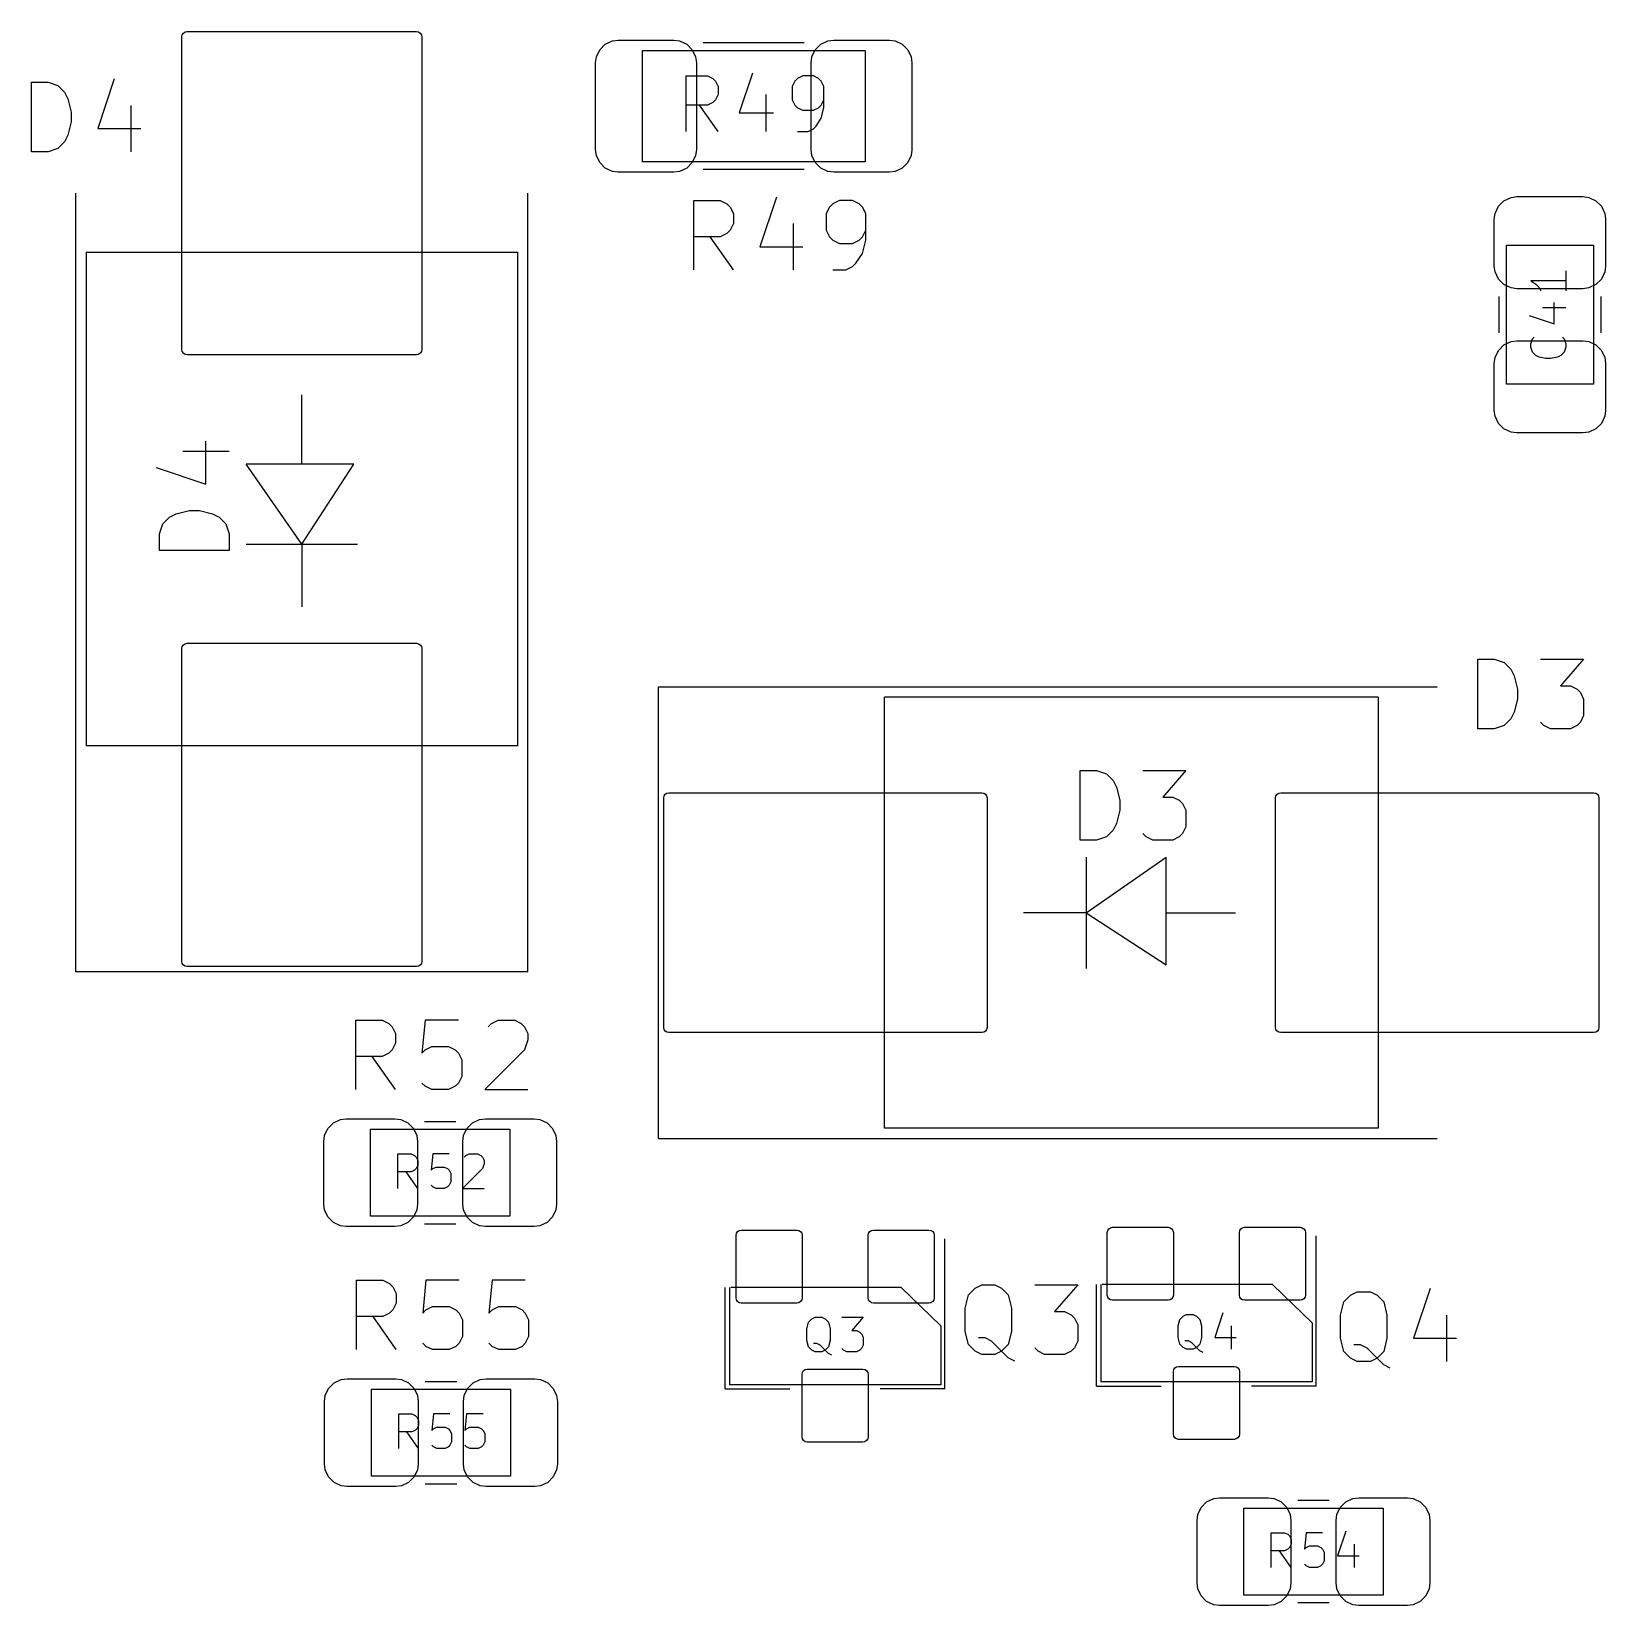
# Model space of a CAD drawing. Header units: millimetres. Extents: x 132 to 276, y -210 to -42.
# Drawn here: x 155.46 to 178.1, y -98.56 to -75.92 of the extents above; entities that cross this region are included whole.
import ezdxf

# ---------------------------------------------------------------- set-up
doc = ezdxf.new("R2010")
doc.units = ezdxf.units.MM
for name, color, linetype in [('BLACK', 7, 'CONTINUOUS'), ('GRAY3', 9, 'CONTINUOUS'), ('LYELLOW', 51, 'CONTINUOUS')]:
    doc.layers.add(name, color=color, linetype=linetype)

msp = doc.modelspace()

# ---------------------------------------------------------------- linework, layer by layer
at = {"layer": 'BLACK', "linetype": 'CONTINUOUS'}
for p, q in [((157.625, -76), (157.630709, -75.971299)), ((157.625, -80.5), (157.625, -76)), ((157.630709, -75.971299), (157.646967, -75.946967)), ((157.646967, -75.946967), (157.671299, -75.930709)), ((157.671299, -75.930709), (157.7, -75.925)), ((157.7, -75.925), (161, -75.925)), ((161, -75.925), (161.028701, -75.930709)), ((161.028701, -75.930709), (161.053033, -75.946967)), ((161.053033, -75.946967), (161.069291, -75.971299)), ((161.069291, -75.971299), (161.075, -76)), ((161.075, -76), (161.075, -80.5)), ((163.713588, -76.108776), (163.815884, -76.061074)), ((163.815884, -76.061074), (163.9, -76.05)), ((163.9, -76.05), (164.7, -76.05)), ((164.7, -76.05), (164.784116, -76.061074)), ((164.784116, -76.061074), (164.886412, -76.108776)), ((166.813588, -76.108776), (166.915884, -76.061074)), ((166.915884, -76.061074), (167, -76.05)), ((167, -76.05), (167.8, -76.05)), ((167.8, -76.05), (167.884116, -76.061074)), ((167.884116, -76.061074), (167.986412, -76.108776)), ((163.575, -76.375), (163.586074, -76.290884)), ((163.586074, -76.290884), (163.633776, -76.188588)), ((163.633776, -76.188588), (163.713588, -76.108776)), ((164.886412, -76.108776), (164.966224, -76.188588)), ((164.966224, -76.188588), (165.013926, -76.290884)), ((165.013926, -76.290884), (165.025, -76.375)), ((166.675, -76.375), (166.686074, -76.290884)), ((166.686074, -76.290884), (166.733776, -76.188588)), ((166.733776, -76.188588), (166.813588, -76.108776)), ((167.986412, -76.108776), (168.066224, -76.188588)), ((168.066224, -76.188588), (168.113926, -76.290884)), ((168.113926, -76.290884), (168.125, -76.375)), ((163.575, -77.625), (163.575, -76.375)), ((165.025, -76.375), (165.025, -77.625)), ((166.675, -77.625), (166.675, -76.375)), ((168.125, -76.375), (168.125, -77.625)), ((163.586074, -77.709116), (163.575, -77.625)), ((165.025, -77.625), (165.013926, -77.709116)), ((166.686074, -77.709116), (166.675, -77.625)), ((168.125, -77.625), (168.113926, -77.709116)), ((163.633776, -77.811412), (163.586074, -77.709116)), ((163.713588, -77.891224), (163.633776, -77.811412)), ((164.966224, -77.811412), (164.886412, -77.891224)), ((165.013926, -77.709116), (164.966224, -77.811412)), ((166.733776, -77.811412), (166.686074, -77.709116)), ((166.813588, -77.891224), (166.733776, -77.811412)), ((168.066224, -77.811412), (167.986412, -77.891224)), ((168.113926, -77.709116), (168.066224, -77.811412)), ((163.815884, -77.938926), (163.713588, -77.891224)), ((163.9, -77.95), (163.815884, -77.938926)), ((164.7, -77.95), (163.9, -77.95)), ((164.784116, -77.938926), (164.7, -77.95)), ((164.886412, -77.891224), (164.784116, -77.938926)), ((166.915884, -77.938926), (166.813588, -77.891224)), ((167, -77.95), (166.915884, -77.938926)), ((167.8, -77.95), (167, -77.95)), ((167.884116, -77.938926), (167.8, -77.95)), ((167.986412, -77.891224), (167.884116, -77.938926)), ((176.638588, -78.358776), (176.740884, -78.311074)), ((176.740884, -78.311074), (176.825, -78.3)), ((176.825, -78.3), (177.775, -78.3)), ((177.775, -78.3), (177.859116, -78.311074)), ((177.859116, -78.311074), (177.961412, -78.358776)), ((176.5, -78.625), (176.511074, -78.540884)), ((176.511074, -78.540884), (176.558776, -78.438588)), ((176.558776, -78.438588), (176.638588, -78.358776)), ((177.961412, -78.358776), (178.041224, -78.438588)), ((178.041224, -78.438588), (178.088926, -78.540884)), ((178.088926, -78.540884), (178.1, -78.625)), ((176.5, -79.3), (176.5, -78.625)), ((178.1, -78.625), (178.1, -79.3)), ((176.511074, -79.384116), (176.5, -79.3)), ((176.558776, -79.486412), (176.511074, -79.384116)), ((178.088926, -79.384116), (178.041224, -79.486412)), ((178.1, -79.3), (178.088926, -79.384116)), ((176.638588, -79.566224), (176.558776, -79.486412)), ((176.740884, -79.613926), (176.638588, -79.566224)), ((176.825, -79.625), (176.740884, -79.613926)), ((177.775, -79.625), (176.825, -79.625)), ((177.859116, -79.613926), (177.775, -79.625)), ((177.961412, -79.566224), (177.859116, -79.613926)), ((178.041224, -79.486412), (177.961412, -79.566224)), ((157.630709, -80.528701), (157.625, -80.5)), ((157.646967, -80.553033), (157.630709, -80.528701)), ((157.671299, -80.569291), (157.646967, -80.553033)), ((157.7, -80.575), (157.671299, -80.569291)), ((161, -80.575), (157.7, -80.575)), ((161.028701, -80.569291), (161, -80.575)), ((161.053033, -80.553033), (161.028701, -80.569291)), ((161.069291, -80.528701), (161.053033, -80.553033)), ((161.075, -80.5), (161.069291, -80.528701)), ((176.511074, -80.615884), (176.558776, -80.513588)), ((176.558776, -80.513588), (176.638588, -80.433776)), ((176.638588, -80.433776), (176.740884, -80.386074)), ((176.740884, -80.386074), (176.825, -80.375)), ((176.825, -80.375), (177.775, -80.375)), ((177.775, -80.375), (177.859116, -80.386074)), ((177.859116, -80.386074), (177.961412, -80.433776)), ((177.961412, -80.433776), (178.041224, -80.513588)), ((178.041224, -80.513588), (178.088926, -80.615884)), ((176.5, -80.7), (176.511074, -80.615884)), ((176.5, -81.375), (176.5, -80.7)), ((178.088926, -80.615884), (178.1, -80.7)), ((178.1, -80.7), (178.1, -81.375)), ((176.511074, -81.459116), (176.5, -81.375)), ((176.558776, -81.561412), (176.511074, -81.459116)), ((178.088926, -81.459116), (178.041224, -81.561412)), ((178.1, -81.375), (178.088926, -81.459116)), ((176.638588, -81.641224), (176.558776, -81.561412)), ((176.740884, -81.688926), (176.638588, -81.641224)), ((176.825, -81.7), (176.740884, -81.688926)), ((177.775, -81.7), (176.825, -81.7)), ((177.859116, -81.688926), (177.775, -81.7)), ((177.961412, -81.641224), (177.859116, -81.688926)), ((178.041224, -81.561412), (177.961412, -81.641224)), ((157.625, -84.8), (157.630709, -84.771299)), ((157.625, -89.3), (157.625, -84.8)), ((157.630709, -84.771299), (157.646967, -84.746967)), ((157.646967, -84.746967), (157.671299, -84.730709)), ((157.671299, -84.730709), (157.7, -84.725)), ((157.7, -84.725), (161, -84.725)), ((161, -84.725), (161.028701, -84.730709)), ((161.028701, -84.730709), (161.053033, -84.746967)), ((161.053033, -84.746967), (161.069291, -84.771299)), ((161.069291, -84.771299), (161.075, -84.8)), ((161.075, -84.8), (161.075, -89.3)), ((164.555, -86.95), (164.560709, -86.921299)), ((164.560709, -86.921299), (164.576967, -86.896967)), ((164.576967, -86.896967), (164.601299, -86.880709)), ((164.601299, -86.880709), (164.63, -86.875)), ((164.63, -86.875), (169.13, -86.875)), ((169.13, -86.875), (169.158701, -86.880709)), ((169.158701, -86.880709), (169.183033, -86.896967)), ((169.183033, -86.896967), (169.199291, -86.921299)), ((169.199291, -86.921299), (169.205, -86.95)), ((173.355, -86.95), (173.360709, -86.921299)), ((173.360709, -86.921299), (173.376967, -86.896967)), ((173.376967, -86.896967), (173.401299, -86.880709)), ((173.401299, -86.880709), (173.43, -86.875)), ((173.43, -86.875), (177.93, -86.875)), ((177.93, -86.875), (177.958701, -86.880709)), ((177.958701, -86.880709), (177.983033, -86.896967)), ((177.983033, -86.896967), (177.999291, -86.921299)), ((177.999291, -86.921299), (178.005, -86.95)), ((164.555, -90.25), (164.555, -86.95)), ((169.205, -86.95), (169.205, -90.25)), ((173.355, -90.25), (173.355, -86.95)), ((178.005, -86.95), (178.005, -90.25)), ((157.630709, -89.328701), (157.625, -89.3)), ((157.646967, -89.353033), (157.630709, -89.328701)), ((157.671299, -89.369291), (157.646967, -89.353033)), ((157.7, -89.375), (157.671299, -89.369291)), ((161, -89.375), (157.7, -89.375)), ((161.028701, -89.369291), (161, -89.375)), ((161.053033, -89.353033), (161.028701, -89.369291)), ((161.069291, -89.328701), (161.053033, -89.353033)), ((161.075, -89.3), (161.069291, -89.328701)), ((164.560709, -90.278701), (164.555, -90.25)), ((164.576967, -90.303033), (164.560709, -90.278701)), ((164.601299, -90.319291), (164.576967, -90.303033)), ((164.63, -90.325), (164.601299, -90.319291)), ((169.13, -90.325), (164.63, -90.325)), ((169.158701, -90.319291), (169.13, -90.325)), ((169.183033, -90.303033), (169.158701, -90.319291)), ((169.199291, -90.278701), (169.183033, -90.303033)), ((169.205, -90.25), (169.199291, -90.278701)), ((173.360709, -90.278701), (173.355, -90.25)), ((173.376967, -90.303033), (173.360709, -90.278701)), ((173.401299, -90.319291), (173.376967, -90.303033)), ((173.43, -90.325), (173.401299, -90.319291)), ((177.93, -90.325), (173.43, -90.325)), ((177.958701, -90.319291), (177.93, -90.325)), ((177.983033, -90.303033), (177.958701, -90.319291)), ((177.999291, -90.278701), (177.983033, -90.303033)), ((178.005, -90.25), (177.999291, -90.278701)), ((159.723775, -91.703587), (159.803587, -91.623775)), ((159.803587, -91.623775), (159.905883, -91.576074)), ((159.905883, -91.576074), (159.99, -91.565001)), ((159.99, -91.565001), (160.690001, -91.565)), ((160.690001, -91.565), (160.774117, -91.576074)), ((160.774117, -91.576074), (160.876413, -91.623775)), ((160.876413, -91.623775), (160.956225, -91.703587)), ((161.723775, -91.703587), (161.803587, -91.623775)), ((161.803587, -91.623775), (161.905883, -91.576074)), ((161.905883, -91.576074), (161.99, -91.565001)), ((161.99, -91.565001), (162.690001, -91.565)), ((162.690001, -91.565), (162.774117, -91.576074)), ((162.774117, -91.576074), (162.876413, -91.623775)), ((162.876413, -91.623775), (162.956225, -91.703587)), ((159.665, -91.889999), (159.676074, -91.805883)), ((159.665001, -92.79), (159.665, -91.889999)), ((159.676074, -91.805883), (159.723775, -91.703587)), ((160.956225, -91.703587), (161.003926, -91.805883)), ((161.003926, -91.805883), (161.014999, -91.89)), ((161.014999, -91.89), (161.015, -92.790001)), ((161.665, -91.889999), (161.676074, -91.805883)), ((161.665001, -92.79), (161.665, -91.889999)), ((161.676074, -91.805883), (161.723775, -91.703587)), ((162.956225, -91.703587), (163.003926, -91.805883)), ((163.003926, -91.805883), (163.014999, -91.89)), ((163.014999, -91.89), (163.015, -92.790001)), ((159.676074, -92.874117), (159.665001, -92.79)), ((161.015, -92.790001), (161.003926, -92.874117)), ((161.676074, -92.874117), (161.665001, -92.79)), ((163.015, -92.790001), (163.003926, -92.874117)), ((159.723775, -92.976413), (159.676074, -92.874117)), ((159.803587, -93.056225), (159.723775, -92.976413)), ((160.956225, -92.976413), (160.876413, -93.056225)), ((161.003926, -92.874117), (160.956225, -92.976413)), ((161.723775, -92.976413), (161.676074, -92.874117)), ((161.803587, -93.056225), (161.723775, -92.976413)), ((162.956225, -92.976413), (162.876413, -93.056225)), ((163.003926, -92.874117), (162.956225, -92.976413)), ((159.905883, -93.103926), (159.803587, -93.056225)), ((159.989999, -93.115), (159.905883, -93.103926)), ((160.69, -93.114999), (159.989999, -93.115)), ((160.774117, -93.103926), (160.69, -93.114999)), ((160.876413, -93.056225), (160.774117, -93.103926)), ((161.905883, -93.103926), (161.803587, -93.056225)), ((161.989999, -93.115), (161.905883, -93.103926)), ((162.69, -93.114999), (161.989999, -93.115)), ((162.774117, -93.103926), (162.69, -93.114999)), ((162.876413, -93.056225), (162.774117, -93.103926)), ((165.595, -93.24), (165.600709, -93.211299)), ((165.595, -94.14), (165.595, -93.24)), ((165.600709, -93.211299), (165.616967, -93.186967)), ((165.616967, -93.186967), (165.641299, -93.170709)), ((165.641299, -93.170709), (165.67, -93.165)), ((165.67, -93.165), (166.47, -93.165)), ((166.47, -93.165), (166.498701, -93.170709)), ((166.498701, -93.170709), (166.523033, -93.186967)), ((166.523033, -93.186967), (166.539291, -93.211299)), ((166.539291, -93.211299), (166.545, -93.24)), ((166.545, -93.24), (166.545, -94.14)), ((167.495, -93.24), (167.500709, -93.211299)), ((167.495, -94.14), (167.495, -93.24)), ((167.500709, -93.211299), (167.516967, -93.186967)), ((167.516967, -93.186967), (167.541299, -93.170709)), ((167.541299, -93.170709), (167.57, -93.165)), ((167.57, -93.165), (168.37, -93.165)), ((168.37, -93.165), (168.398701, -93.170709)), ((168.398701, -93.170709), (168.423033, -93.186967)), ((168.423033, -93.186967), (168.439291, -93.211299)), ((168.439291, -93.211299), (168.445, -93.24)), ((168.445, -93.24), (168.445, -94.14)), ((170.935, -93.2), (170.940709, -93.171299)), ((170.935, -94.1), (170.935, -93.2)), ((170.940709, -93.171299), (170.956967, -93.146967)), ((170.956967, -93.146967), (170.981299, -93.130709)), ((170.981299, -93.130709), (171.01, -93.125)), ((171.01, -93.125), (171.81, -93.125)), ((171.81, -93.125), (171.838701, -93.130709)), ((171.838701, -93.130709), (171.863033, -93.146967)), ((171.863033, -93.146967), (171.879291, -93.171299)), ((171.879291, -93.171299), (171.885, -93.2)), ((171.885, -93.2), (171.885, -94.1)), ((172.835, -93.2), (172.840709, -93.171299)), ((172.835, -94.1), (172.835, -93.2)), ((172.840709, -93.171299), (172.856967, -93.146967)), ((172.856967, -93.146967), (172.881299, -93.130709)), ((172.881299, -93.130709), (172.91, -93.125)), ((172.91, -93.125), (173.71, -93.125)), ((173.71, -93.125), (173.738701, -93.130709)), ((173.738701, -93.130709), (173.763033, -93.146967)), ((173.763033, -93.146967), (173.779291, -93.171299)), ((173.779291, -93.171299), (173.785, -93.2)), ((173.785, -93.2), (173.785, -94.1)), ((165.600709, -94.168701), (165.595, -94.14)), ((165.616967, -94.193033), (165.600709, -94.168701)), ((166.539291, -94.168701), (166.523033, -94.193033)), ((166.545, -94.14), (166.539291, -94.168701)), ((167.500709, -94.168701), (167.495, -94.14)), ((167.516967, -94.193033), (167.500709, -94.168701)), ((168.439291, -94.168701), (168.423033, -94.193033)), ((168.445, -94.14), (168.439291, -94.168701)), ((170.940709, -94.128701), (170.935, -94.1)), ((170.956967, -94.153033), (170.940709, -94.128701)), ((170.981299, -94.169291), (170.956967, -94.153033)), ((171.01, -94.175), (170.981299, -94.169291)), ((171.81, -94.175), (171.01, -94.175)), ((171.838701, -94.169291), (171.81, -94.175)), ((171.863033, -94.153033), (171.838701, -94.169291)), ((171.879291, -94.128701), (171.863033, -94.153033)), ((171.885, -94.1), (171.879291, -94.128701)), ((172.840709, -94.128701), (172.835, -94.1)), ((172.856967, -94.153033), (172.840709, -94.128701)), ((172.881299, -94.169291), (172.856967, -94.153033)), ((172.91, -94.175), (172.881299, -94.169291)), ((173.71, -94.175), (172.91, -94.175)), ((173.738701, -94.169291), (173.71, -94.175)), ((173.763033, -94.153033), (173.738701, -94.169291)), ((173.779291, -94.128701), (173.763033, -94.153033)), ((173.785, -94.1), (173.779291, -94.128701)), ((165.641299, -94.209291), (165.616967, -94.193033)), ((165.67, -94.215), (165.641299, -94.209291)), ((166.47, -94.215), (165.67, -94.215)), ((166.498701, -94.209291), (166.47, -94.215)), ((166.523033, -94.193033), (166.498701, -94.209291)), ((167.541299, -94.209291), (167.516967, -94.193033)), ((167.57, -94.215), (167.541299, -94.209291)), ((168.37, -94.215), (167.57, -94.215)), ((168.398701, -94.209291), (168.37, -94.215)), ((168.423033, -94.193033), (168.398701, -94.209291)), ((159.915883, -95.316074), (160, -95.305001)), ((160, -95.305001), (160.700001, -95.305)), ((160.700001, -95.305), (160.784117, -95.316074)), ((161.915883, -95.316074), (162, -95.305001)), ((162, -95.305001), (162.700001, -95.305)), ((162.700001, -95.305), (162.784117, -95.316074)), ((166.545, -95.24), (166.550709, -95.211299)), ((166.545, -96.14), (166.545, -95.24)), ((166.550709, -95.211299), (166.566967, -95.186967)), ((166.566967, -95.186967), (166.591299, -95.170709)), ((166.591299, -95.170709), (166.62, -95.165)), ((166.62, -95.165), (167.42, -95.165)), ((167.42, -95.165), (167.448701, -95.170709)), ((167.448701, -95.170709), (167.473033, -95.186967)), ((167.473033, -95.186967), (167.489291, -95.211299)), ((167.489291, -95.211299), (167.495, -95.24)), ((167.495, -95.24), (167.495, -96.14)), ((171.885, -95.2), (171.890709, -95.171299)), ((171.885, -96.1), (171.885, -95.2)), ((171.890709, -95.171299), (171.906967, -95.146967)), ((171.906967, -95.146967), (171.931299, -95.130709)), ((171.931299, -95.130709), (171.96, -95.125)), ((171.96, -95.125), (172.76, -95.125)), ((172.76, -95.125), (172.788701, -95.130709)), ((172.788701, -95.130709), (172.813033, -95.146967)), ((172.813033, -95.146967), (172.829291, -95.171299)), ((172.829291, -95.171299), (172.835, -95.2)), ((172.835, -95.2), (172.835, -96.1)), ((159.686074, -95.545883), (159.733775, -95.443587)), ((159.733775, -95.443587), (159.813587, -95.363775)), ((159.813587, -95.363775), (159.915883, -95.316074)), ((160.784117, -95.316074), (160.886413, -95.363775)), ((160.886413, -95.363775), (160.966225, -95.443587)), ((160.966225, -95.443587), (161.013926, -95.545883)), ((161.686074, -95.545883), (161.733775, -95.443587)), ((161.733775, -95.443587), (161.813587, -95.363775)), ((161.813587, -95.363775), (161.915883, -95.316074)), ((162.784117, -95.316074), (162.886413, -95.363775)), ((162.886413, -95.363775), (162.966225, -95.443587)), ((162.966225, -95.443587), (163.013926, -95.545883)), ((159.675, -95.629999), (159.686074, -95.545883)), ((159.675001, -96.53), (159.675, -95.629999)), ((161.013926, -95.545883), (161.024999, -95.63)), ((161.024999, -95.63), (161.025, -96.530001)), ((161.675, -95.629999), (161.686074, -95.545883)), ((161.675001, -96.53), (161.675, -95.629999)), ((163.013926, -95.545883), (163.024999, -95.63)), ((163.024999, -95.63), (163.025, -96.530001)), ((166.550709, -96.168701), (166.545, -96.14)), ((166.566967, -96.193033), (166.550709, -96.168701)), ((166.591299, -96.209291), (166.566967, -96.193033)), ((166.62, -96.215), (166.591299, -96.209291)), ((167.42, -96.215), (166.62, -96.215)), ((167.448701, -96.209291), (167.42, -96.215)), ((167.473033, -96.193033), (167.448701, -96.209291)), ((167.489291, -96.168701), (167.473033, -96.193033)), ((167.495, -96.14), (167.489291, -96.168701)), ((171.890709, -96.128701), (171.885, -96.1)), ((171.906967, -96.153033), (171.890709, -96.128701)), ((171.931299, -96.169291), (171.906967, -96.153033)), ((171.96, -96.175), (171.931299, -96.169291)), ((172.76, -96.175), (171.96, -96.175)), ((172.788701, -96.169291), (172.76, -96.175)), ((172.813033, -96.153033), (172.788701, -96.169291)), ((172.829291, -96.128701), (172.813033, -96.153033)), ((172.835, -96.1), (172.829291, -96.128701)), ((159.686074, -96.614117), (159.675001, -96.53)), ((159.733775, -96.716413), (159.686074, -96.614117)), ((161.013926, -96.614117), (160.966225, -96.716413)), ((161.025, -96.530001), (161.013926, -96.614117)), ((161.686074, -96.614117), (161.675001, -96.53)), ((161.733775, -96.716413), (161.686074, -96.614117)), ((163.013926, -96.614117), (162.966225, -96.716413)), ((163.025, -96.530001), (163.013926, -96.614117)), ((159.813587, -96.796225), (159.733775, -96.716413)), ((159.915883, -96.843926), (159.813587, -96.796225)), ((159.999999, -96.855), (159.915883, -96.843926)), ((160.7, -96.854999), (159.999999, -96.855)), ((160.784117, -96.843926), (160.7, -96.854999)), ((160.886413, -96.796225), (160.784117, -96.843926)), ((160.966225, -96.716413), (160.886413, -96.796225)), ((161.813587, -96.796225), (161.733775, -96.716413)), ((161.915883, -96.843926), (161.813587, -96.796225)), ((161.999999, -96.855), (161.915883, -96.843926)), ((162.7, -96.854999), (161.999999, -96.855)), ((162.784117, -96.843926), (162.7, -96.854999)), ((162.886413, -96.796225), (162.784117, -96.843926)), ((162.966225, -96.716413), (162.886413, -96.796225)), ((172.283775, -97.153587), (172.363587, -97.073775)), ((172.363587, -97.073775), (172.465883, -97.026074)), ((172.465883, -97.026074), (172.55, -97.015001)), ((172.55, -97.015001), (173.250001, -97.015)), ((173.250001, -97.015), (173.334117, -97.026074)), ((173.334117, -97.026074), (173.436413, -97.073775)), ((173.436413, -97.073775), (173.516225, -97.153587)), ((174.283775, -97.153587), (174.363587, -97.073775)), ((174.363587, -97.073775), (174.465883, -97.026074)), ((174.465883, -97.026074), (174.55, -97.015001)), ((174.55, -97.015001), (175.250001, -97.015)), ((175.250001, -97.015), (175.334117, -97.026074)), ((175.334117, -97.026074), (175.436413, -97.073775)), ((175.436413, -97.073775), (175.516225, -97.153587)), ((172.225, -97.339999), (172.236074, -97.255883)), ((172.225001, -98.24), (172.225, -97.339999)), ((172.236074, -97.255883), (172.283775, -97.153587)), ((173.516225, -97.153587), (173.563926, -97.255883)), ((173.563926, -97.255883), (173.574999, -97.34)), ((173.574999, -97.34), (173.575, -98.240001)), ((174.225, -97.339999), (174.236074, -97.255883)), ((174.225001, -98.24), (174.225, -97.339999)), ((174.236074, -97.255883), (174.283775, -97.153587)), ((175.516225, -97.153587), (175.563926, -97.255883)), ((175.563926, -97.255883), (175.574999, -97.34)), ((175.574999, -97.34), (175.575, -98.240001)), ((172.236074, -98.324117), (172.225001, -98.24)), ((173.575, -98.240001), (173.563926, -98.324117)), ((174.236074, -98.324117), (174.225001, -98.24)), ((175.575, -98.240001), (175.563926, -98.324117)), ((172.283775, -98.426413), (172.236074, -98.324117)), ((172.363587, -98.506225), (172.283775, -98.426413)), ((173.516225, -98.426413), (173.436413, -98.506225)), ((173.563926, -98.324117), (173.516225, -98.426413)), ((174.283775, -98.426413), (174.236074, -98.324117)), ((174.363587, -98.506225), (174.283775, -98.426413)), ((175.516225, -98.426413), (175.436413, -98.506225)), ((175.563926, -98.324117), (175.516225, -98.426413)), ((172.465883, -98.553926), (172.363587, -98.506225)), ((172.549999, -98.565), (172.465883, -98.553926)), ((173.25, -98.564999), (172.549999, -98.565)), ((173.334117, -98.553926), (173.25, -98.564999)), ((173.436413, -98.506225), (173.334117, -98.553926)), ((174.465883, -98.553926), (174.363587, -98.506225)), ((174.549999, -98.565), (174.465883, -98.553926)), ((175.25, -98.564999), (174.549999, -98.565)), ((175.334117, -98.553926), (175.25, -98.564999)), ((175.436413, -98.506225), (175.334117, -98.553926))]:
    msp.add_line(p, q, dxfattribs=at)
at = {"layer": 'GRAY3', "linetype": 'CONTINUOUS'}
for p, q in [((164.25, -76.2), (167.45, -76.2)), ((164.25, -77.8), (164.25, -76.2)), ((167.45, -76.2), (167.45, -77.8)), ((164.878571, -77.363855), (164.878571, -76.563855)), ((164.878571, -76.563855), (165.183333, -76.563855)), ((165.183333, -76.563855), (165.259523, -76.60195)), ((165.259523, -76.60195), (165.297618, -76.640045)), ((165.297618, -76.640045), (165.335714, -76.716236)), ((165.335714, -76.716236), (165.335714, -76.830521)), ((165.830952, -76.52576), (165.640475, -77.097188)), ((166.440476, -76.640045), (166.40238, -76.716236)), ((166.40238, -76.716236), (166.40238, -76.906712)), ((166.478571, -76.60195), (166.440476, -76.640045)), ((166.554761, -76.563855), (166.478571, -76.60195)), ((166.707142, -76.563855), (166.554761, -76.563855)), ((166.783333, -76.60195), (166.707142, -76.563855)), ((166.821428, -76.640045), (166.783333, -76.60195)), ((166.859523, -76.716236), (166.821428, -76.640045)), ((166.859523, -77.020998), (166.859523, -76.716236)), ((165.259523, -76.944807), (165.183333, -76.982902)), ((165.297618, -76.906712), (165.259523, -76.944807)), ((165.335714, -76.830521), (165.297618, -76.906712)), ((166.021428, -76.830521), (166.021428, -77.363855)), ((166.40238, -76.906712), (166.440476, -76.982902)), ((166.821428, -76.982902), (166.859523, -76.906712)), ((165.183333, -76.982902), (164.878571, -76.982902)), ((165.335714, -77.363855), (165.069047, -76.982902)), ((165.640475, -77.097188), (166.135714, -77.097188)), ((166.440476, -76.982902), (166.478571, -77.020998)), ((166.478571, -77.020998), (166.554761, -77.059093)), ((166.554761, -77.059093), (166.707142, -77.059093)), ((166.707142, -77.059093), (166.783333, -77.020998)), ((166.745238, -77.287664), (166.821428, -77.173379)), ((166.783333, -77.020998), (166.821428, -76.982902)), ((166.821428, -77.173379), (166.859523, -77.020998)), ((166.478571, -77.363855), (166.630952, -77.363855)), ((166.630952, -77.363855), (166.707142, -77.32576)), ((166.707142, -77.32576), (166.745238, -77.287664)), ((167.45, -77.8), (164.25, -77.8)), ((176.675, -81), (176.675, -79)), ((176.675, -79), (177.925, -79)), ((177.925, -79), (177.925, -81)), ((156.25, -79.1), (156.25, -86.2)), ((156.25, -79.1), (162.45, -79.1)), ((162.45, -79.1), (162.45, -86.2)), ((177.527149, -79.369047), (177.527149, -79.654761)), ((177.527149, -79.511904), (177.027149, -79.511904)), ((177.027149, -79.511904), (177.098578, -79.559523)), ((177.098578, -79.559523), (177.146197, -79.607142)), ((177.146197, -79.607142), (177.170006, -79.654761)), ((177.193816, -79.892856), (177.527149, -79.892856)), ((177.360482, -80.130951), (177.360482, -79.821428)), ((177.00334, -80.011904), (177.360482, -80.130951)), ((177.027149, -80.416666), (177.050959, -80.345237)), ((177.050959, -80.345237), (177.074768, -80.321428)), ((177.47953, -80.321428), (177.50334, -80.345237)), ((177.50334, -80.345237), (177.527149, -80.416666)), ((177.027149, -80.464285), (177.027149, -80.416666)), ((177.050959, -80.535713), (177.027149, -80.464285)), ((177.098578, -80.583332), (177.050959, -80.535713)), ((177.146197, -80.607142), (177.098578, -80.583332)), ((177.45572, -80.583332), (177.408101, -80.607142)), ((177.50334, -80.535713), (177.45572, -80.583332)), ((177.527149, -80.464285), (177.50334, -80.535713)), ((177.527149, -80.416666), (177.527149, -80.464285)), ((177.241435, -80.630951), (177.146197, -80.607142)), ((177.312863, -80.630951), (177.241435, -80.630951)), ((177.408101, -80.607142), (177.312863, -80.630951)), ((177.925, -81), (176.675, -81)), ((159.35102, -82.14882), (159.35102, -81.1506)), ((157.971485, -82.435713), (157.971485, -81.816666)), ((157.638152, -81.959523), (158.304819, -81.959523)), ((159.35102, -83.29944), (158.55092, -82.14882)), ((160.10032, -82.14882), (158.55092, -82.14882)), ((159.35102, -83.29944), (160.10032, -82.14882)), ((157.2572, -82.197618), (157.971485, -82.435713)), ((157.542914, -82.864285), (157.73339, -82.816666)), ((157.73339, -82.816666), (157.876247, -82.816666)), ((157.876247, -82.816666), (158.066723, -82.864285)), ((157.304819, -83.149999), (157.352438, -83.007142)), ((157.352438, -83.007142), (157.447676, -82.911904)), ((157.447676, -82.911904), (157.542914, -82.864285)), ((158.066723, -82.864285), (158.161961, -82.911904)), ((158.161961, -82.911904), (158.2572, -83.007142)), ((158.2572, -83.007142), (158.304819, -83.149999)), ((157.304819, -83.388094), (157.304819, -83.149999)), ((158.304819, -83.149999), (158.304819, -83.388094)), ((158.55092, -83.29944), (160.15112, -83.29944)), ((159.35102, -83.29944), (159.35102, -84.20114)), ((158.304819, -83.388094), (157.304819, -83.388094)), ((174.83, -85.5), (167.73, -85.5)), ((167.73, -91.7), (167.73, -85.5)), ((174.83, -85.5), (174.83, -91.7)), ((162.45, -86.2), (156.25, -86.2)), ((170.541905, -87.554819), (170.541905, -86.554819)), ((170.541905, -86.554819), (170.78, -86.554819)), ((170.78, -86.554819), (170.922857, -86.602438)), ((170.922857, -86.602438), (171.018095, -86.697676)), ((171.018095, -86.697676), (171.065714, -86.792914)), ((171.446667, -86.554819), (172.065714, -86.554819)), ((172.065714, -86.554819), (171.732381, -86.935771)), ((171.065714, -86.792914), (171.113333, -86.98339)), ((171.732381, -86.935771), (171.875238, -86.935771)), ((171.875238, -86.935771), (171.970476, -86.98339)), ((171.113333, -87.126247), (171.065714, -87.316723)), ((171.113333, -86.98339), (171.113333, -87.126247)), ((171.970476, -86.98339), (172.018095, -87.031009)), ((172.018095, -87.031009), (172.065714, -87.126247)), ((172.065714, -87.126247), (172.065714, -87.364342)), ((171.065714, -87.316723), (171.018095, -87.411961)), ((172.065714, -87.364342), (172.018095, -87.45958)), ((170.78, -87.554819), (170.541905, -87.554819)), ((170.922857, -87.5072), (170.78, -87.554819)), ((171.018095, -87.411961), (170.922857, -87.5072)), ((171.494286, -87.5072), (171.446667, -87.45958)), ((171.589524, -87.554819), (171.494286, -87.5072)), ((171.875238, -87.554819), (171.589524, -87.554819)), ((171.970476, -87.5072), (171.875238, -87.554819)), ((172.018095, -87.45958), (171.970476, -87.5072)), ((170.63056, -88.60102), (171.78118, -87.80092)), ((170.63056, -87.80092), (170.63056, -89.40112)), ((171.78118, -89.35032), (171.78118, -87.80092)), ((170.63056, -88.60102), (169.72886, -88.60102)), ((170.63056, -88.60102), (171.78118, -89.35032)), ((171.78118, -88.60102), (172.7794, -88.60102)), ((160.34, -91.715), (162.34, -91.715)), ((160.34, -92.965), (160.34, -91.715)), ((162.34, -91.715), (162.34, -92.965)), ((174.83, -91.7), (167.73, -91.7)), ((160.732857, -92.567149), (160.732857, -92.067149)), ((160.732857, -92.067149), (160.923333, -92.067149)), ((160.923333, -92.067149), (160.970952, -92.090959)), ((160.970952, -92.090959), (160.994762, -92.114768)), ((160.994762, -92.114768), (161.018571, -92.162387)), ((161.232857, -92.067149), (161.209048, -92.305244)), ((161.470952, -92.067149), (161.232857, -92.067149)), ((161.685238, -92.114768), (161.709047, -92.090959)), ((161.709047, -92.090959), (161.756666, -92.067149)), ((161.756666, -92.067149), (161.875714, -92.067149)), ((161.875714, -92.067149), (161.923333, -92.090959)), ((161.923333, -92.090959), (161.947142, -92.114768)), ((161.947142, -92.114768), (161.970952, -92.162387)), ((160.923333, -92.329054), (160.732857, -92.329054)), ((161.018571, -92.567149), (160.851905, -92.329054)), ((160.970952, -92.305244), (160.923333, -92.329054)), ((160.994762, -92.281435), (160.970952, -92.305244)), ((161.018571, -92.233816), (160.994762, -92.281435)), ((161.018571, -92.162387), (161.018571, -92.233816)), ((161.209048, -92.305244), (161.232857, -92.281435)), ((161.232857, -92.281435), (161.280476, -92.257625)), ((161.280476, -92.257625), (161.399524, -92.257625)), ((161.399524, -92.257625), (161.447143, -92.281435)), ((161.447143, -92.281435), (161.470952, -92.305244)), ((161.470952, -92.305244), (161.494762, -92.352863)), ((161.494762, -92.352863), (161.494762, -92.471911)), ((161.947142, -92.281435), (161.661428, -92.567149)), ((161.970952, -92.210006), (161.947142, -92.281435)), ((161.970952, -92.162387), (161.970952, -92.210006)), ((161.232857, -92.54334), (161.209048, -92.51953)), ((161.280476, -92.567149), (161.232857, -92.54334)), ((161.399524, -92.567149), (161.280476, -92.567149)), ((161.447143, -92.54334), (161.399524, -92.567149)), ((161.470952, -92.51953), (161.447143, -92.54334)), ((161.494762, -92.471911), (161.470952, -92.51953)), ((161.661428, -92.567149), (161.970952, -92.567149)), ((162.34, -92.965), (160.34, -92.965)), ((170.84, -93.95), (170.84, -95.35)), ((173.31, -93.95), (170.86, -93.95)), ((173.31, -93.95), (173.88, -94.5)), ((165.5, -93.99), (165.5, -95.39)), ((167.97, -93.99), (165.52, -93.99)), ((167.97, -93.99), (168.54, -94.54)), ((171.979047, -94.448838), (172.026666, -94.401219)), ((172.026666, -94.401219), (172.074285, -94.377409)), ((172.074285, -94.377409), (172.169523, -94.377409)), ((172.169523, -94.377409), (172.217142, -94.401219)), ((172.217142, -94.401219), (172.264761, -94.448838)), ((172.598095, -94.3536), (172.479048, -94.710742)), ((166.615238, -94.584076), (166.639047, -94.488838)), ((166.615238, -94.750742), (166.615238, -94.584076)), ((166.639047, -94.488838), (166.686666, -94.441219)), ((166.686666, -94.441219), (166.734285, -94.417409)), ((166.734285, -94.417409), (166.829523, -94.417409)), ((166.829523, -94.417409), (166.877142, -94.441219)), ((166.877142, -94.441219), (166.924761, -94.488838)), ((166.924761, -94.488838), (166.948571, -94.584076)), ((166.948571, -94.584076), (166.948571, -94.750742)), ((167.115238, -94.417409), (167.424762, -94.417409)), ((167.424762, -94.417409), (167.258095, -94.607885)), ((167.258095, -94.607885), (167.329524, -94.607885)), ((167.329524, -94.607885), (167.377143, -94.631695)), ((167.377143, -94.631695), (167.400952, -94.655504)), ((168.54, -94.54), (168.54, -95.39)), ((171.955238, -94.544076), (171.979047, -94.448838)), ((171.955238, -94.710742), (171.955238, -94.544076)), ((172.264761, -94.448838), (172.288571, -94.544076)), ((172.288571, -94.544076), (172.288571, -94.710742)), ((172.717143, -94.544076), (172.717143, -94.877409)), ((173.88, -94.5), (173.88, -95.35)), ((166.639047, -94.84598), (166.615238, -94.750742)), ((166.686666, -94.8936), (166.639047, -94.84598)), ((166.758095, -94.798361), (166.710476, -94.798361)), ((166.805714, -94.822171), (166.758095, -94.798361)), ((166.877142, -94.8936), (166.805714, -94.822171)), ((166.924761, -94.84598), (166.877142, -94.8936)), ((166.948571, -94.750742), (166.924761, -94.84598)), ((167.400952, -94.655504), (167.424762, -94.703123)), ((167.424762, -94.822171), (167.400952, -94.86979)), ((167.424762, -94.703123), (167.424762, -94.822171)), ((171.979047, -94.80598), (171.955238, -94.710742)), ((172.026666, -94.8536), (171.979047, -94.80598)), ((172.074285, -94.877409), (172.026666, -94.8536)), ((172.098095, -94.758361), (172.050476, -94.758361)), ((172.145714, -94.782171), (172.098095, -94.758361)), ((172.217142, -94.8536), (172.145714, -94.782171)), ((172.217142, -94.8536), (172.169523, -94.877409)), ((172.264761, -94.80598), (172.217142, -94.8536)), ((172.264761, -94.901219), (172.217142, -94.8536)), ((172.288571, -94.710742), (172.264761, -94.80598)), ((172.479048, -94.710742), (172.788571, -94.710742)), ((166.734285, -94.917409), (166.686666, -94.8936)), ((166.829523, -94.917409), (166.734285, -94.917409)), ((166.877142, -94.8936), (166.829523, -94.917409)), ((166.924761, -94.941219), (166.877142, -94.8936)), ((166.97238, -94.965028), (166.924761, -94.941219)), ((167.139048, -94.8936), (167.115238, -94.86979)), ((167.186667, -94.917409), (167.139048, -94.8936)), ((167.329524, -94.917409), (167.186667, -94.917409)), ((167.377143, -94.8936), (167.329524, -94.917409)), ((167.400952, -94.86979), (167.377143, -94.8936)), ((172.169523, -94.877409), (172.074285, -94.877409)), ((172.31238, -94.925028), (172.264761, -94.901219)), ((160.35, -95.455), (162.35, -95.455)), ((160.35, -96.705), (160.35, -95.455)), ((162.35, -95.455), (162.35, -96.705)), ((168.54, -95.39), (165.5, -95.39)), ((173.88, -95.35), (170.84, -95.35)), ((160.742857, -96.307149), (160.742857, -95.807149)), ((160.742857, -95.807149), (160.933333, -95.807149)), ((160.933333, -95.807149), (160.980952, -95.830959)), ((160.980952, -95.830959), (161.004762, -95.854768)), ((161.004762, -95.854768), (161.028571, -95.902387)), ((161.028571, -95.973816), (161.004762, -96.021435)), ((161.028571, -95.902387), (161.028571, -95.973816)), ((161.242857, -95.807149), (161.219048, -96.045244)), ((161.480952, -95.807149), (161.242857, -95.807149)), ((161.719047, -95.807149), (161.695238, -96.045244)), ((161.957142, -95.807149), (161.719047, -95.807149)), ((160.933333, -96.069054), (160.742857, -96.069054)), ((161.028571, -96.307149), (160.861905, -96.069054)), ((160.980952, -96.045244), (160.933333, -96.069054)), ((161.004762, -96.021435), (160.980952, -96.045244)), ((161.219048, -96.045244), (161.242857, -96.021435)), ((161.242857, -96.021435), (161.290476, -95.997625)), ((161.290476, -95.997625), (161.409524, -95.997625)), ((161.409524, -95.997625), (161.457143, -96.021435)), ((161.457143, -96.021435), (161.480952, -96.045244)), ((161.480952, -96.045244), (161.504762, -96.092863)), ((161.504762, -96.211911), (161.480952, -96.25953)), ((161.504762, -96.092863), (161.504762, -96.211911)), ((161.695238, -96.045244), (161.719047, -96.021435)), ((161.719047, -96.021435), (161.766666, -95.997625)), ((161.766666, -95.997625), (161.885714, -95.997625)), ((161.885714, -95.997625), (161.933333, -96.021435)), ((161.933333, -96.021435), (161.957142, -96.045244)), ((161.957142, -96.045244), (161.980952, -96.092863)), ((161.980952, -96.211911), (161.957142, -96.25953)), ((161.980952, -96.092863), (161.980952, -96.211911)), ((161.242857, -96.28334), (161.219048, -96.25953)), ((161.290476, -96.307149), (161.242857, -96.28334)), ((161.409524, -96.307149), (161.290476, -96.307149)), ((161.457143, -96.28334), (161.409524, -96.307149)), ((161.480952, -96.25953), (161.457143, -96.28334)), ((161.719047, -96.28334), (161.695238, -96.25953)), ((161.766666, -96.307149), (161.719047, -96.28334)), ((161.885714, -96.307149), (161.766666, -96.307149)), ((161.933333, -96.28334), (161.885714, -96.307149)), ((161.957142, -96.25953), (161.933333, -96.28334)), ((162.35, -96.705), (160.35, -96.705)), ((172.9, -97.165), (174.9, -97.165)), ((172.9, -98.415), (172.9, -97.165)), ((174.9, -97.165), (174.9, -98.415)), ((173.292857, -98.017149), (173.292857, -97.517149)), ((173.292857, -97.517149), (173.483333, -97.517149)), ((173.483333, -97.517149), (173.530952, -97.540959)), ((173.530952, -97.540959), (173.554762, -97.564768)), ((173.554762, -97.564768), (173.578571, -97.612387)), ((173.792857, -97.517149), (173.769048, -97.755244)), ((174.030952, -97.517149), (173.792857, -97.517149)), ((174.364285, -97.49334), (174.245238, -97.850482)), ((173.483333, -97.779054), (173.292857, -97.779054)), ((173.578571, -98.017149), (173.411905, -97.779054)), ((173.530952, -97.755244), (173.483333, -97.779054)), ((173.554762, -97.731435), (173.530952, -97.755244)), ((173.578571, -97.683816), (173.554762, -97.731435)), ((173.578571, -97.612387), (173.578571, -97.683816)), ((173.769048, -97.755244), (173.792857, -97.731435)), ((173.792857, -97.731435), (173.840476, -97.707625)), ((173.840476, -97.707625), (173.959524, -97.707625)), ((173.959524, -97.707625), (174.007143, -97.731435)), ((174.007143, -97.731435), (174.030952, -97.755244)), ((174.030952, -97.755244), (174.054762, -97.802863)), ((174.054762, -97.802863), (174.054762, -97.921911)), ((174.483333, -97.683816), (174.483333, -98.017149)), ((173.792857, -97.99334), (173.769048, -97.96953)), ((173.840476, -98.017149), (173.792857, -97.99334)), ((173.959524, -98.017149), (173.840476, -98.017149)), ((174.007143, -97.99334), (173.959524, -98.017149)), ((174.030952, -97.96953), (174.007143, -97.99334)), ((174.054762, -97.921911), (174.030952, -97.96953)), ((174.245238, -97.850482), (174.554761, -97.850482)), ((174.9, -98.415), (172.9, -98.415))]:
    msp.add_line(p, q, dxfattribs=at)
at = {"layer": 'LYELLOW', "linetype": 'CONTINUOUS'}
for p, q in [((166.577064, -76.09), (165.122936, -76.09)), ((155.461905, -77.654819), (155.461905, -76.654819)), ((155.461905, -76.654819), (155.7, -76.654819)), ((155.7, -76.654819), (155.842857, -76.702438)), ((155.842857, -76.702438), (155.938095, -76.797676)), ((156.652381, -76.6072), (156.414286, -77.321485)), ((155.938095, -76.797676), (155.985714, -76.892914)), ((155.985714, -76.892914), (156.033333, -77.08339)), ((156.033333, -77.08339), (156.033333, -77.226247)), ((156.890476, -76.988152), (156.890476, -77.654819)), ((155.985714, -77.416723), (155.938095, -77.511961)), ((156.033333, -77.226247), (155.985714, -77.416723)), ((156.414286, -77.321485), (157.033333, -77.321485)), ((155.7, -77.654819), (155.461905, -77.654819)), ((155.842857, -77.6072), (155.7, -77.654819)), ((155.938095, -77.511961), (155.842857, -77.6072)), ((166.577064, -77.91), (165.122936, -77.91)), ((156.1, -89.45), (156.1, -78.25)), ((162.6, -89.45), (162.6, -78.25)), ((166.17619, -78.3072), (165.938095, -79.021485)), ((164.985714, -79.354819), (164.985714, -78.354819)), ((164.985714, -78.354819), (165.366666, -78.354819)), ((165.366666, -78.354819), (165.461904, -78.402438)), ((165.461904, -78.402438), (165.509523, -78.450057)), ((165.509523, -78.450057), (165.557142, -78.545295)), ((165.557142, -78.545295), (165.557142, -78.688152)), ((166.938095, -78.450057), (166.890476, -78.545295)), ((166.890476, -78.545295), (166.890476, -78.78339)), ((166.985714, -78.402438), (166.938095, -78.450057)), ((167.080952, -78.354819), (166.985714, -78.402438)), ((167.271428, -78.354819), (167.080952, -78.354819)), ((167.366666, -78.402438), (167.271428, -78.354819)), ((167.414285, -78.450057), (167.366666, -78.402438)), ((167.461904, -78.545295), (167.414285, -78.450057)), ((167.461904, -78.926247), (167.461904, -78.545295)), ((165.509523, -78.78339), (165.461904, -78.831009)), ((165.557142, -78.688152), (165.509523, -78.78339)), ((166.414285, -78.688152), (166.414285, -79.354819)), ((166.890476, -78.78339), (166.938095, -78.878628)), ((167.414285, -78.878628), (167.461904, -78.78339)), ((165.366666, -78.878628), (164.985714, -78.878628)), ((165.557142, -79.354819), (165.223809, -78.878628)), ((165.461904, -78.831009), (165.366666, -78.878628)), ((166.938095, -78.878628), (166.985714, -78.926247)), ((166.985714, -78.926247), (167.080952, -78.973866)), ((167.080952, -78.973866), (167.271428, -78.973866)), ((167.271428, -78.973866), (167.366666, -78.926247)), ((167.366666, -78.926247), (167.414285, -78.878628)), ((167.414285, -79.116723), (167.461904, -78.926247)), ((165.938095, -79.021485), (166.557142, -79.021485)), ((167.319047, -79.25958), (167.414285, -79.116723)), ((166.985714, -79.354819), (167.17619, -79.354819)), ((167.17619, -79.354819), (167.271428, -79.3072)), ((167.271428, -79.3072), (167.319047, -79.25958)), ((176.565, -79.738748), (176.565, -80.261252)), ((178.035, -79.738748), (178.035, -80.261252)), ((176.261905, -85.954819), (176.261905, -84.954819)), ((176.261905, -84.954819), (176.5, -84.954819)), ((176.5, -84.954819), (176.642857, -85.002438)), ((176.642857, -85.002438), (176.738095, -85.097676)), ((176.738095, -85.097676), (176.785714, -85.192914)), ((177.166667, -84.954819), (177.785714, -84.954819)), ((177.785714, -84.954819), (177.452381, -85.335771)), ((164.48, -85.35), (175.68, -85.35)), ((164.48, -91.85), (164.48, -85.35)), ((176.785714, -85.192914), (176.833333, -85.38339)), ((177.452381, -85.335771), (177.595238, -85.335771)), ((177.595238, -85.335771), (177.690476, -85.38339)), ((176.833333, -85.526247), (176.785714, -85.716723)), ((176.833333, -85.38339), (176.833333, -85.526247)), ((177.690476, -85.38339), (177.738095, -85.431009)), ((177.738095, -85.431009), (177.785714, -85.526247)), ((177.785714, -85.526247), (177.785714, -85.764342)), ((176.785714, -85.716723), (176.738095, -85.811961)), ((177.785714, -85.764342), (177.738095, -85.85958)), ((176.5, -85.954819), (176.261905, -85.954819)), ((176.642857, -85.9072), (176.5, -85.954819)), ((176.738095, -85.811961), (176.642857, -85.9072)), ((177.214286, -85.9072), (177.166667, -85.85958)), ((177.309524, -85.954819), (177.214286, -85.9072)), ((177.595238, -85.954819), (177.309524, -85.954819)), ((177.690476, -85.9072), (177.595238, -85.954819)), ((177.738095, -85.85958), (177.690476, -85.9072)), ((162.6, -89.45), (156.1, -89.45)), ((160.125714, -91.144819), (160.125714, -90.144819)), ((160.125714, -90.144819), (160.506666, -90.144819)), ((160.506666, -90.144819), (160.601904, -90.192438)), ((160.601904, -90.192438), (160.649523, -90.240057)), ((160.649523, -90.240057), (160.697142, -90.335295)), ((161.125714, -90.144819), (161.078095, -90.621009)), ((161.601904, -90.144819), (161.125714, -90.144819)), ((162.030476, -90.240057), (162.078095, -90.192438)), ((162.078095, -90.192438), (162.173333, -90.144819)), ((162.173333, -90.144819), (162.411428, -90.144819)), ((162.411428, -90.144819), (162.506666, -90.192438)), ((162.506666, -90.192438), (162.554285, -90.240057)), ((162.554285, -90.240057), (162.601904, -90.335295)), ((160.697142, -90.478152), (160.649523, -90.57339)), ((160.697142, -90.335295), (160.697142, -90.478152)), ((161.125714, -90.57339), (161.220952, -90.525771)), ((161.220952, -90.525771), (161.459047, -90.525771)), ((161.459047, -90.525771), (161.554285, -90.57339)), ((162.601904, -90.430533), (162.554285, -90.57339)), ((162.601904, -90.335295), (162.601904, -90.430533)), ((160.506666, -90.668628), (160.125714, -90.668628)), ((160.697142, -91.144819), (160.363809, -90.668628)), ((160.601904, -90.621009), (160.506666, -90.668628)), ((160.649523, -90.57339), (160.601904, -90.621009)), ((161.078095, -90.621009), (161.125714, -90.57339)), ((161.554285, -90.57339), (161.601904, -90.621009)), ((161.601904, -90.621009), (161.649523, -90.716247)), ((161.649523, -90.716247), (161.649523, -90.954342)), ((162.554285, -90.57339), (161.982857, -91.144819)), ((161.649523, -90.954342), (161.601904, -91.04958)), ((161.125714, -91.0972), (161.078095, -91.04958)), ((161.220952, -91.144819), (161.125714, -91.0972)), ((161.459047, -91.144819), (161.220952, -91.144819)), ((161.554285, -91.0972), (161.459047, -91.144819)), ((161.601904, -91.04958), (161.554285, -91.0972)), ((161.982857, -91.144819), (162.601904, -91.144819)), ((161.112936, -91.605), (161.567064, -91.605)), ((164.48, -91.85), (175.68, -91.85)), ((161.112936, -93.075), (161.567064, -93.075)), ((173.94, -95.41), (173.94, -93.25)), ((168.6, -95.45), (168.6, -93.29)), ((160.135714, -94.884819), (160.135714, -93.884819)), ((160.135714, -93.884819), (160.516666, -93.884819)), ((160.516666, -93.884819), (160.611904, -93.932438)), ((160.611904, -93.932438), (160.659523, -93.980057)), ((161.135714, -93.884819), (161.088095, -94.361009)), ((161.611904, -93.884819), (161.135714, -93.884819)), ((162.088095, -93.884819), (162.040476, -94.361009)), ((162.564285, -93.884819), (162.088095, -93.884819)), ((169.033333, -94.002438), (169.128571, -93.954819)), ((169.128571, -93.954819), (169.319047, -93.954819)), ((169.319047, -93.954819), (169.414285, -94.002438)), ((169.890476, -93.954819), (170.509523, -93.954819)), ((170.509523, -93.954819), (170.17619, -94.335771)), ((170.78, -95.41), (170.78, -93.95)), ((160.659523, -93.980057), (160.707142, -94.075295)), ((160.707142, -94.075295), (160.707142, -94.218152)), ((165.44, -95.45), (165.44, -93.99)), ((168.890476, -94.288152), (168.938095, -94.097676)), ((168.938095, -94.097676), (169.033333, -94.002438)), ((169.414285, -94.002438), (169.509523, -94.097676)), ((169.509523, -94.097676), (169.557142, -94.288152)), ((174.338095, -94.197676), (174.433333, -94.102438)), ((174.433333, -94.102438), (174.528571, -94.054819)), ((174.528571, -94.054819), (174.719047, -94.054819)), ((174.719047, -94.054819), (174.814285, -94.102438)), ((174.814285, -94.102438), (174.909523, -94.197676)), ((175.57619, -94.0072), (175.338095, -94.721485)), ((160.516666, -94.408628), (160.135714, -94.408628)), ((160.707142, -94.884819), (160.373809, -94.408628)), ((160.611904, -94.361009), (160.516666, -94.408628)), ((160.659523, -94.31339), (160.611904, -94.361009)), ((160.707142, -94.218152), (160.659523, -94.31339)), ((161.088095, -94.361009), (161.135714, -94.31339)), ((161.135714, -94.31339), (161.230952, -94.265771)), ((161.230952, -94.265771), (161.469047, -94.265771)), ((161.469047, -94.265771), (161.564285, -94.31339)), ((161.564285, -94.31339), (161.611904, -94.361009)), ((161.611904, -94.361009), (161.659523, -94.456247)), ((162.040476, -94.361009), (162.088095, -94.31339)), ((162.088095, -94.31339), (162.183333, -94.265771)), ((162.183333, -94.265771), (162.421428, -94.265771)), ((162.421428, -94.265771), (162.516666, -94.31339)), ((162.516666, -94.31339), (162.564285, -94.361009)), ((162.564285, -94.361009), (162.611904, -94.456247)), ((168.890476, -94.621485), (168.890476, -94.288152)), ((169.557142, -94.288152), (169.557142, -94.621485)), ((170.17619, -94.335771), (170.319047, -94.335771)), ((170.319047, -94.335771), (170.414285, -94.38339)), ((170.414285, -94.38339), (170.461904, -94.431009)), ((174.290476, -94.388152), (174.338095, -94.197676)), ((174.290476, -94.721485), (174.290476, -94.388152)), ((174.909523, -94.197676), (174.957142, -94.388152)), ((174.957142, -94.388152), (174.957142, -94.721485)), ((175.814285, -94.388152), (175.814285, -95.054819)), ((161.659523, -94.456247), (161.659523, -94.694342)), ((162.611904, -94.456247), (162.611904, -94.694342)), ((168.938095, -94.811961), (168.890476, -94.621485)), ((169.557142, -94.621485), (169.509523, -94.811961)), ((170.461904, -94.431009), (170.509523, -94.526247)), ((170.509523, -94.526247), (170.509523, -94.764342)), ((161.135714, -94.8372), (161.088095, -94.78958)), ((161.230952, -94.884819), (161.135714, -94.8372)), ((161.564285, -94.8372), (161.469047, -94.884819)), ((161.611904, -94.78958), (161.564285, -94.8372)), ((161.659523, -94.694342), (161.611904, -94.78958)), ((162.088095, -94.8372), (162.040476, -94.78958)), ((162.183333, -94.884819), (162.088095, -94.8372)), ((162.516666, -94.8372), (162.421428, -94.884819)), ((162.564285, -94.78958), (162.516666, -94.8372)), ((162.611904, -94.694342), (162.564285, -94.78958)), ((169.033333, -94.9072), (168.938095, -94.811961)), ((169.17619, -94.716723), (169.080952, -94.716723)), ((169.271428, -94.764342), (169.17619, -94.716723)), ((169.414285, -94.9072), (169.271428, -94.764342)), ((169.509523, -94.811961), (169.414285, -94.9072)), ((169.938095, -94.9072), (169.890476, -94.85958)), ((170.461904, -94.85958), (170.414285, -94.9072)), ((170.509523, -94.764342), (170.461904, -94.85958)), ((174.338095, -94.911961), (174.290476, -94.721485)), ((174.57619, -94.816723), (174.480952, -94.816723)), ((174.671428, -94.864342), (174.57619, -94.816723)), ((174.957142, -94.721485), (174.909523, -94.911961)), ((175.338095, -94.721485), (175.957142, -94.721485)), ((161.469047, -94.884819), (161.230952, -94.884819)), ((162.421428, -94.884819), (162.183333, -94.884819)), ((169.128571, -94.954819), (169.033333, -94.9072)), ((169.319047, -94.954819), (169.128571, -94.954819)), ((169.414285, -94.9072), (169.319047, -94.954819)), ((169.509523, -95.002438), (169.414285, -94.9072)), ((169.604761, -95.050057), (169.509523, -95.002438)), ((170.033333, -94.954819), (169.938095, -94.9072)), ((170.319047, -94.954819), (170.033333, -94.954819)), ((170.414285, -94.9072), (170.319047, -94.954819)), ((174.433333, -95.0072), (174.338095, -94.911961)), ((174.528571, -95.054819), (174.433333, -95.0072)), ((174.719047, -95.054819), (174.528571, -95.054819)), ((174.814285, -95.0072), (174.671428, -94.864342)), ((174.814285, -95.0072), (174.719047, -95.054819)), ((174.909523, -94.911961), (174.814285, -95.0072)), ((174.909523, -95.102438), (174.814285, -95.0072)), ((175.004761, -95.150057), (174.909523, -95.102438)), ((161.122936, -95.345), (161.577064, -95.345)), ((165.44, -95.45), (166.37, -95.45)), ((168.6, -95.45), (167.67, -95.45)), ((170.78, -95.41), (171.71, -95.41)), ((173.94, -95.41), (173.01, -95.41)), ((161.122936, -96.815), (161.577064, -96.815)), ((174.127064, -97.055), (173.672936, -97.055)), ((174.127064, -98.525), (173.672936, -98.525))]:
    msp.add_line(p, q, dxfattribs=at)

doc.saveas('drawing.dxf')
